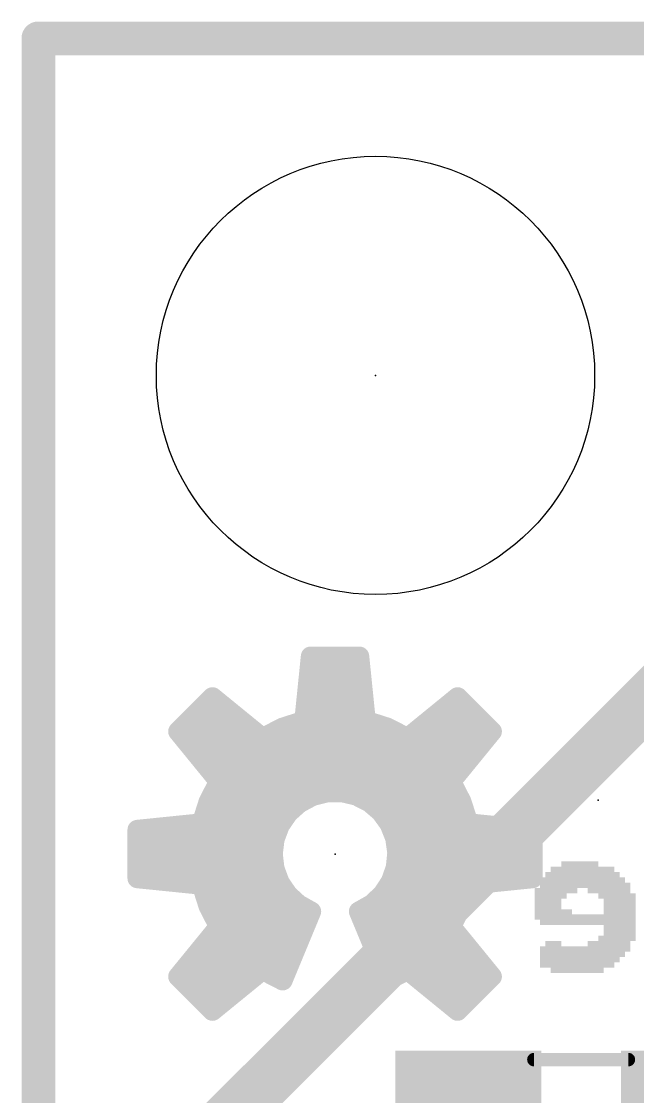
# Model space of a CAD drawing. Extents: x -29.2 to 57.4, y -10.7 to 25.5.
# Drawn here: x -0.13 to 4.51, y 17.43 to 25.53 of the extents above; entities that cross this region are included whole.
import ezdxf

# ---------------------------------------------------------------- set-up
doc = ezdxf.new("R2010")
doc.units = 0
for name, color, linetype in [('1', 12, 'CONTINUOUS'), ('16', 132, 'CONTINUOUS'), ('20', 31, 'CONTINUOUS'), ('21', 253, 'CONTINUOUS'), ('22', 253, 'CONTINUOUS'), ('23', 53, 'CONTINUOUS'), ('51', 253, 'CONTINUOUS')]:
    doc.layers.add(name, color=color, linetype=linetype)

# ---------------------------------------------------------------- blocks, each defined once
blk = doc.blocks.new('RECT')
blk.add_solid([(-0.5, -0.5), (0.5, -0.5), (-0.5, 0.5), (0.5, 0.5)])

msp = doc.modelspace()

# ---------------------------------------------------------------- linework, layer by layer
at = {"layer": '1'}
for points, const_width in [([(22.86, 25.4), (0, 25.4)], 0.254), ([(0, 25.4), (0, 0)], 0.254), ([(1.2582, 17.0824), (6.731, 22.5552)], 0.4064)]:
    msp.add_lwpolyline(points, dxfattribs=dict(at, const_width=const_width))
at = {"layer": '1', "const_width": 0.127}
for points in [[(0, 25.4635, 1), (0, 25.3365)], [(0.0635, 25.4, 1), (-0.0635, 25.4)]]:
    msp.add_lwpolyline(points, format="xyb", dxfattribs=at)
at = {"layer": '16', "const_width": 0.254}
for points in [[(22.86, 25.4), (0, 25.4)], [(0, 25.4), (0, 0)]]:
    msp.add_lwpolyline(points, dxfattribs=at)
at = {"layer": '16', "const_width": 0.127}
for points in [[(0, 25.4635, 1), (0, 25.3365)], [(0.0635, 25.4, 1), (-0.0635, 25.4)]]:
    msp.add_lwpolyline(points, format="xyb", dxfattribs=at)
at = {"layer": '20', "const_width": 0.2032}
for points in [[(22.86, 25.4), (0, 25.4)], [(0, 25.4), (0, 0)]]:
    msp.add_lwpolyline(points, dxfattribs=at)
at = {"layer": '20', "const_width": 0.1016}
for points in [[(0, 25.4508, 1), (0, 25.3492)], [(0.0508, 25.4, 1), (-0.0508, 25.4)]]:
    msp.add_lwpolyline(points, format="xyb", dxfattribs=at)
at = {"layer": '20'}
msp.add_circle((2.54, 22.86), 1.651, dxfattribs=at)
at = {"layer": '21', "const_width": 0.15}
for points in [[(2.0524, 20.742), (2.0032, 20.2581)], [(2.0481, 20.7), (2.4223, 20.7)], [(2.418, 20.742), (2.0524, 20.742)], [(2.4672, 20.2581), (2.418, 20.742)], [(2.0329, 20.55), (2.4375, 20.55)], [(1.3117, 20.4352), (1.0532, 20.1767)], [(1.6887, 20.1278), (1.3117, 20.4352)], [(3.1587, 20.4352), (2.7817, 20.1278)], [(3.4172, 20.1767), (3.1587, 20.4352)], [(1.2765, 20.4), (1.3549, 20.4)], [(2.0176, 20.4), (2.4528, 20.4)], [(3.1155, 20.4), (3.1939, 20.4)], [(1.1265, 20.25), (1.5388, 20.25)], [(1.8405, 20.206), (1.6887, 20.1278)], [(2.0032, 20.2581), (1.8405, 20.206)], [(1.9779, 20.25), (2.4925, 20.25)], [(2.6299, 20.206), (2.4672, 20.2581)], [(2.7817, 20.1278), (2.6299, 20.206)], [(2.9316, 20.25), (3.3439, 20.25)], [(1.0532, 20.1767), (1.3606, 19.7997)], [(1.1157, 20.1), (3.3547, 20.1)], [(3.1098, 19.7997), (3.4172, 20.1767)], [(1.238, 19.95), (3.2324, 19.95)], [(1.3606, 19.7997), (1.2824, 19.6479)], [(1.3604, 19.8), (3.11, 19.8)], [(3.188, 19.6479), (3.1098, 19.7997)], [(2.0653, 19.69), (2.174, 19.7178)], [(2.174, 19.7178), (2.2862, 19.719)], [(2.2862, 19.719), (2.3954, 19.6936)], [(2.3954, 19.6936), (2.4955, 19.6428)], [(1.2824, 19.6479), (1.2303, 19.4852)], [(1.2835, 19.65), (1.9905, 19.65)], [(1.8828, 19.5622), (1.9663, 19.6371)], [(1.9663, 19.6371), (2.0653, 19.69)], [(2.4814, 19.65), (3.1869, 19.65)], [(2.4955, 19.6428), (2.5807, 19.5698)], [(3.2401, 19.4852), (3.188, 19.6479)], [(1.8194, 19.4696), (1.8828, 19.5622)], [(2.5807, 19.5698), (2.6461, 19.4786)], [(1.2303, 19.4852), (0.7464, 19.436)], [(1.235, 19.5), (1.8402, 19.5)], [(1.7799, 19.3646), (1.8194, 19.4696)], [(2.6307, 19.5), (3.2354, 19.5)], [(2.6461, 19.4786), (2.6879, 19.3745)], [(3.724, 19.436), (3.2401, 19.4852)], [(0.7464, 19.436), (0.7464, 19.0704)], [(2.6879, 19.3745), (2.7037, 19.2634)], [(3.724, 19.0704), (3.724, 19.436)], [(0.7464, 19.35), (1.7781, 19.35)], [(1.7664, 19.2532), (1.7799, 19.3646)], [(2.6914, 19.35), (3.724, 19.35)], [(1.7793, 19.1438), (1.7664, 19.2532)], [(2.7037, 19.2634), (2.6928, 19.1517)], [(0.7464, 19.2), (1.7727, 19.2)], [(1.8175, 19.0404), (1.7793, 19.1438)], [(2.6928, 19.1517), (2.6555, 19.0459)], [(2.6975, 19.2), (3.724, 19.2)], [(0.7464, 19.0704), (1.2303, 19.0212)], [(0.947, 19.05), (1.8139, 19.05)], [(2.6555, 19.0459), (2.5942, 18.9519)], [(2.657, 19.05), (3.5234, 19.05)], [(3.2401, 19.0212), (3.724, 19.0704)], [(1.2303, 19.0212), (1.2824, 18.8585)], [(1.8787, 18.9487), (1.8175, 19.0404)], [(3.188, 18.8585), (3.2401, 19.0212)], [(1.2691, 18.9), (1.9314, 18.9)], [(1.9596, 18.8739), (1.8787, 18.9487)], [(2.5942, 18.9519), (2.5124, 18.8752)], [(2.5389, 18.9), (3.2013, 18.9)], [(1.2824, 18.8585), (1.3606, 18.7067)], [(1.8405, 18.3004), (2.0558, 18.8201)], [(2.0558, 18.8201), (1.9596, 18.8739)], [(2.5124, 18.8752), (2.4146, 18.8201)], [(2.4146, 18.8201), (2.6299, 18.3004)], [(3.1098, 18.7067), (3.188, 18.8585)], [(1.3383, 18.75), (2.0268, 18.75)], [(2.4436, 18.75), (3.1321, 18.75)], [(1.3606, 18.7067), (1.0532, 18.3297)], [(3.4172, 18.3297), (3.1098, 18.7067)], [(1.2736, 18.6), (1.9646, 18.6)], [(2.5058, 18.6), (3.1968, 18.6)], [(1.1513, 18.45), (1.9025, 18.45)], [(2.5679, 18.45), (3.3191, 18.45)], [(1.0532, 18.3297), (1.3117, 18.0712)], [(1.3117, 18.0712), (1.6887, 18.3786)], [(1.6887, 18.3786), (1.8405, 18.3004)], [(2.6299, 18.3004), (2.7817, 18.3786)], [(2.7817, 18.3786), (3.1587, 18.0712)], [(3.1587, 18.0712), (3.4172, 18.3297)], [(1.0829, 18.3), (1.5923, 18.3)], [(2.8781, 18.3), (3.3875, 18.3)], [(1.2329, 18.15), (1.4083, 18.15)], [(3.0621, 18.15), (3.2375, 18.15)]]:
    msp.add_lwpolyline(points, dxfattribs=at)
at = {"layer": '21', "const_width": 0.075}
for points in [[(2.0481, 20.7375, 1), (2.0481, 20.6625)], [(2.0524, 20.7795, 1), (2.0524, 20.7045)], [(2.0897, 20.7382, 1), (2.0151, 20.7458)], [(2.4553, 20.7458, 1), (2.3807, 20.7382)], [(2.418, 20.7045, 1), (2.418, 20.7795)], [(2.4223, 20.6625, 1), (2.4223, 20.7375)], [(2.0329, 20.5875, 1), (2.0329, 20.5125)], [(2.4375, 20.5125, 1), (2.4375, 20.5875)], [(1.3354, 20.4643, 1), (1.288, 20.4061)], [(1.3382, 20.4087, 1), (1.2852, 20.4617)], [(3.1852, 20.4617, 1), (3.1322, 20.4087)], [(3.1824, 20.4061, 1), (3.135, 20.4643)], [(1.2765, 20.4375, 1), (1.2765, 20.3625)], [(1.3549, 20.3625, 1), (1.3549, 20.4375)], [(2.0176, 20.4375, 1), (2.0176, 20.3625)], [(2.4528, 20.3625, 1), (2.4528, 20.4375)], [(3.1155, 20.4375, 1), (3.1155, 20.3625)], [(3.1939, 20.3625, 1), (3.1939, 20.4375)], [(1.1265, 20.2875, 1), (1.1265, 20.2125)], [(1.5388, 20.2125, 1), (1.5388, 20.2875)], [(1.8291, 20.2417, 1), (1.852, 20.1703)], [(1.8577, 20.1727, 1), (1.8234, 20.2394)], [(1.9779, 20.2875, 1), (1.9779, 20.2125)], [(1.9659, 20.2619, 1), (2.0405, 20.2543)], [(2.0146, 20.2224, 1), (1.9918, 20.2938)], [(2.4786, 20.2938, 1), (2.4558, 20.2224)], [(2.4299, 20.2543, 1), (2.5045, 20.2619)], [(2.4925, 20.2125, 1), (2.4925, 20.2875)], [(2.647, 20.2394, 1), (2.6127, 20.1727)], [(2.6184, 20.1703, 1), (2.6413, 20.2417)], [(2.9316, 20.2875, 1), (2.9316, 20.2125)], [(3.3439, 20.2125, 1), (3.3439, 20.2875)], [(1.0823, 20.2004, 1), (1.0241, 20.153)], [(1.0267, 20.2032, 1), (1.0797, 20.1502)], [(1.1157, 20.1375, 1), (1.1157, 20.0625)], [(1.6715, 20.1611, 1), (1.7059, 20.0945)], [(1.665, 20.0987, 1), (1.7124, 20.1569)], [(2.758, 20.1569, 1), (2.8054, 20.0987)], [(2.7645, 20.0945, 1), (2.7989, 20.1611)], [(3.3547, 20.0625, 1), (3.3547, 20.1375)], [(3.4463, 20.153, 1), (3.3881, 20.2004)], [(3.3907, 20.1502, 1), (3.4437, 20.2032)], [(1.238, 19.9875, 1), (1.238, 19.9125)], [(3.2324, 19.9125, 1), (3.2324, 19.9875)], [(1.3604, 19.8375, 1), (1.3604, 19.7625)], [(1.3939, 19.7825, 1), (1.3273, 19.8169)], [(1.3315, 19.776, 1), (1.3897, 19.8234)], [(3.1431, 19.8169, 1), (3.0765, 19.7825)], [(3.0807, 19.8234, 1), (3.1389, 19.776)], [(3.11, 19.7625, 1), (3.11, 19.8375)], [(2.1736, 19.7553, 1), (2.1744, 19.6803)], [(2.1833, 19.6815, 1), (2.1647, 19.7541)], [(2.2947, 19.7556, 1), (2.2777, 19.6825)], [(2.2866, 19.6815, 1), (2.2858, 19.7565)], [(2.4124, 19.727, 1), (2.3785, 19.6601)], [(2.3869, 19.657, 1), (2.404, 19.7301)], [(1.249, 19.665, 1), (1.3157, 19.6307)], [(1.2835, 19.6875, 1), (1.2835, 19.6125)], [(1.3181, 19.6364, 1), (1.2467, 19.6593)], [(1.9486, 19.6702, 1), (1.984, 19.604)], [(1.9913, 19.6092, 1), (1.9413, 19.665)], [(1.9905, 19.6125, 1), (1.9905, 19.6875)], [(2.056, 19.7263, 1), (2.0746, 19.6536)], [(2.083, 19.6569, 1), (2.0476, 19.723)], [(2.4814, 19.6875, 1), (2.4814, 19.6125)], [(2.5199, 19.6713, 1), (2.4711, 19.6144)], [(2.4786, 19.6094, 1), (2.5125, 19.6763)], [(3.2237, 19.6593, 1), (3.1523, 19.6364)], [(3.1547, 19.6307, 1), (3.2214, 19.665)], [(3.1869, 19.6125, 1), (3.1869, 19.6875)], [(1.8577, 19.5901, 1), (1.9078, 19.5343)], [(1.9137, 19.541, 1), (1.8518, 19.5834)], [(2.6112, 19.5916, 1), (2.5502, 19.5479)], [(2.5563, 19.5413, 1), (2.6051, 19.5982)], [(1.1946, 19.4966, 1), (1.266, 19.4738)], [(1.235, 19.5375, 1), (1.235, 19.4625)], [(1.2341, 19.4479, 1), (1.2265, 19.5225)], [(1.7884, 19.4908, 1), (1.8503, 19.4484)], [(1.8545, 19.4564, 1), (1.7843, 19.4828)], [(1.8402, 19.4625, 1), (1.8402, 19.5375)], [(2.6307, 19.5375, 1), (2.6307, 19.4625)], [(2.6808, 19.4926, 1), (2.6113, 19.4646)], [(2.6156, 19.4567, 1), (2.6765, 19.5004)], [(3.2439, 19.5225, 1), (3.2363, 19.4479)], [(3.2044, 19.4738, 1), (3.2758, 19.4966)], [(3.2354, 19.4625, 1), (3.2354, 19.5375)], [(0.7839, 19.436, 1), (0.7089, 19.436)], [(0.7426, 19.4733, 1), (0.7502, 19.3987)], [(2.725, 19.3798, 1), (2.6507, 19.3692)], [(3.7615, 19.436, 1), (3.6865, 19.436)], [(3.7202, 19.3987, 1), (3.7278, 19.4733)], [(0.7464, 19.3875, 1), (0.7464, 19.3125)], [(1.7448, 19.3778, 1), (1.8149, 19.3514)], [(1.8171, 19.3601, 1), (1.7426, 19.3691)], [(1.7781, 19.3125, 1), (1.7781, 19.3875)], [(2.6531, 19.3605, 1), (2.7227, 19.3884)], [(2.6914, 19.3875, 1), (2.6914, 19.3125)], [(3.724, 19.3125, 1), (3.724, 19.3875)], [(1.8036, 19.2576, 1), (1.7292, 19.2488)], [(1.7292, 19.2577, 1), (1.8036, 19.2487)], [(2.7411, 19.2597, 1), (2.6664, 19.267)], [(2.6666, 19.2581, 1), (2.7409, 19.2687)], [(0.7464, 19.2375, 1), (0.7464, 19.1625)], [(1.8145, 19.1567, 1), (1.7442, 19.1308)], [(1.7727, 19.1625, 1), (1.7727, 19.2375)], [(2.7281, 19.1393, 1), (2.6574, 19.1642)], [(2.6975, 19.2375, 1), (2.6975, 19.1625)], [(3.724, 19.1625, 1), (3.724, 19.2375)], [(0.7502, 19.1077, 1), (0.7426, 19.0331)], [(0.947, 19.0875, 1), (0.947, 19.0125)], [(1.7421, 19.1394, 1), (1.8166, 19.1482)], [(1.8139, 19.0125, 1), (1.8139, 19.0875)], [(2.657, 19.0875, 1), (2.657, 19.0125)], [(2.687, 19.0254, 1), (2.6241, 19.0663)], [(2.6554, 19.1554, 1), (2.7301, 19.148)], [(3.5234, 19.0125, 1), (3.5234, 19.0875)], [(3.7278, 19.0331, 1), (3.7202, 19.1077)], [(0.7089, 19.0704, 1), (0.7839, 19.0704)], [(1.266, 19.0326, 1), (1.1946, 19.0098)], [(1.2265, 18.9839, 1), (1.2341, 19.0585)], [(1.8487, 19.0612, 1), (1.7863, 19.0195)], [(1.7823, 19.0274, 1), (1.8527, 19.0533)], [(2.6202, 19.0583, 1), (2.6909, 19.0334)], [(3.2363, 19.0585, 1), (3.2439, 18.9839)], [(3.2758, 19.0098, 1), (3.2044, 19.0326)], [(3.6865, 19.0704, 1), (3.7615, 19.0704)], [(1.2691, 18.9375, 1), (1.2691, 18.8625)], [(1.9042, 18.9763, 1), (1.8533, 18.9212)], [(1.8475, 18.9279, 1), (1.9099, 18.9696)], [(1.9314, 18.8625, 1), (1.9314, 18.9375)], [(2.5389, 18.9375, 1), (2.5389, 18.8625)], [(2.5628, 18.9724, 1), (2.6257, 18.9314)], [(2.6199, 18.9245, 1), (2.5686, 18.9792)], [(3.2013, 18.8625, 1), (3.2013, 18.9375)], [(1.3157, 18.8757, 1), (1.249, 18.8414)], [(1.2467, 18.8471, 1), (1.3181, 18.87)], [(1.978, 18.9067, 1), (1.9413, 18.8412)], [(1.9342, 18.8464, 1), (1.9851, 18.9015)], [(2.0904, 18.8057, 1), (2.0212, 18.8345)], [(2.0375, 18.7874, 1), (2.0741, 18.8528)], [(2.4492, 18.8345, 1), (2.38, 18.8057)], [(2.3962, 18.8528, 1), (2.433, 18.7874)], [(2.4867, 18.9025, 1), (2.538, 18.8478)], [(2.5308, 18.8425, 1), (2.494, 18.9078)], [(3.1523, 18.87, 1), (3.2237, 18.8471)], [(3.2214, 18.8414, 1), (3.1547, 18.8757)], [(1.3383, 18.7875, 1), (1.3383, 18.7125)], [(2.0268, 18.7125, 1), (2.0268, 18.7875)], [(2.4436, 18.7875, 1), (2.4436, 18.7125)], [(3.1321, 18.7125, 1), (3.1321, 18.7875)], [(1.3273, 18.6895, 1), (1.3939, 18.7239)], [(1.3897, 18.683, 1), (1.3315, 18.7304)], [(3.1389, 18.7304, 1), (3.0807, 18.683)], [(3.0765, 18.7239, 1), (3.1431, 18.6895)], [(1.2736, 18.6375, 1), (1.2736, 18.5625)], [(1.9646, 18.5625, 1), (1.9646, 18.6375)], [(2.5058, 18.6375, 1), (2.5058, 18.5625)], [(3.1968, 18.5625, 1), (3.1968, 18.6375)], [(1.1513, 18.4875, 1), (1.1513, 18.4125)], [(1.9025, 18.4125, 1), (1.9025, 18.4875)], [(2.5679, 18.4875, 1), (2.5679, 18.4125)], [(3.3191, 18.4125, 1), (3.3191, 18.4875)], [(1.0797, 18.3562, 1), (1.0267, 18.3032)], [(1.0241, 18.3534, 1), (1.0823, 18.306)], [(1.7059, 18.4119, 1), (1.6715, 18.3453)], [(1.7124, 18.3495, 1), (1.665, 18.4077)], [(2.8054, 18.4077, 1), (2.758, 18.3495)], [(2.7989, 18.3453, 1), (2.7645, 18.4119)], [(3.3881, 18.306, 1), (3.4463, 18.3534)], [(3.4437, 18.3032, 1), (3.3907, 18.3562)], [(1.0829, 18.3375, 1), (1.0829, 18.2625)], [(1.5923, 18.2625, 1), (1.5923, 18.3375)], [(1.8059, 18.3148, 1), (1.8751, 18.286)], [(1.8233, 18.2671, 1), (1.8577, 18.3337)], [(2.6127, 18.3337, 1), (2.6471, 18.2671)], [(2.5953, 18.286, 1), (2.6645, 18.3148)], [(2.8781, 18.3375, 1), (2.8781, 18.2625)], [(3.3875, 18.2625, 1), (3.3875, 18.3375)], [(1.2329, 18.1875, 1), (1.2329, 18.1125)], [(1.4083, 18.1125, 1), (1.4083, 18.1875)], [(3.0621, 18.1875, 1), (3.0621, 18.1125)], [(3.2375, 18.1125, 1), (3.2375, 18.1875)], [(1.288, 18.1003, 1), (1.3354, 18.0421)], [(1.2852, 18.0447, 1), (1.3382, 18.0977)], [(3.1322, 18.0977, 1), (3.1852, 18.0447)], [(3.135, 18.0421, 1), (3.1824, 18.1003)]]:
    msp.add_lwpolyline(points, format="xyb", dxfattribs=at)
at = {"layer": '23'}
for p in [(2.54, 22.86), (4.2164, 19.6596), (2.2352, 19.2532)]:
    msp.add_point(p, dxfattribs=at)
at = {"layer": '51', "const_width": 0.1016}
msp.add_lwpolyline([(3.7334, 17.704), (4.4454, 17.704)], dxfattribs=at)
at = {"layer": '51', "const_width": 0.0508}
for points in [[(3.7334, 17.7294, 1), (3.7334, 17.6786)], [(4.4454, 17.6786, 1), (4.4454, 17.7294)]]:
    msp.add_lwpolyline(points, format="xyb", dxfattribs=at)

# ---------------------------------------------------------------- block references
at = {"layer": '1', "xscale": 1.1}
for p in [(3.2394, 17.272), (4.9394, 17.272)]:
    msp.add_blockref('RECT', p, dxfattribs=at)
at = {"layer": '22', "yscale": 0.04, "rotation": 180}
for p, xscale in [((4.0996, 19.1376), 0.48), ((4.0796, 19.1776), 0.28), ((4.0996, 19.0576), 0.64), ((4.1196, 19.0176), 0.68), ((4.0996, 19.0976), 0.56), ((3.8996, 18.9776), 0.32), ((3.8596, 18.9376), 0.24), ((4.2996, 18.9776), 0.32), ((4.3596, 18.9376), 0.28), ((3.8396, 18.8976), 0.2), ((3.8396, 18.8576), 0.2), ((4.3796, 18.8976), 0.24), ((4.3796, 18.8576), 0.24), ((3.8796, 18.8176), 0.28), ((4.1196, 18.7776), 0.76), ((4.3796, 18.8176), 0.24), ((4.1396, 18.7376), 0.72), ((4.3796, 18.6976), 0.24), ((4.3596, 18.6176), 0.28), ((4.3796, 18.6576), 0.24), ((4.1196, 18.5376), 0.68), ((3.8796, 18.5776), 0.12), ((4.2996, 18.5776), 0.32), ((4.0996, 18.4976), 0.64), ((4.0796, 18.4576), 0.6), ((4.0596, 18.4176), 0.56), ((4.0596, 18.3776), 0.4)]:
    msp.add_blockref('RECT', p, dxfattribs=dict(at, xscale=xscale))
at = {"layer": '51', "xscale": 0.5001, "yscale": 0.95}
for p in [(3.5013, 17.2771), (4.6696, 17.2771)]:
    msp.add_blockref('RECT', p, dxfattribs=at)

doc.saveas('drawing.dxf')
